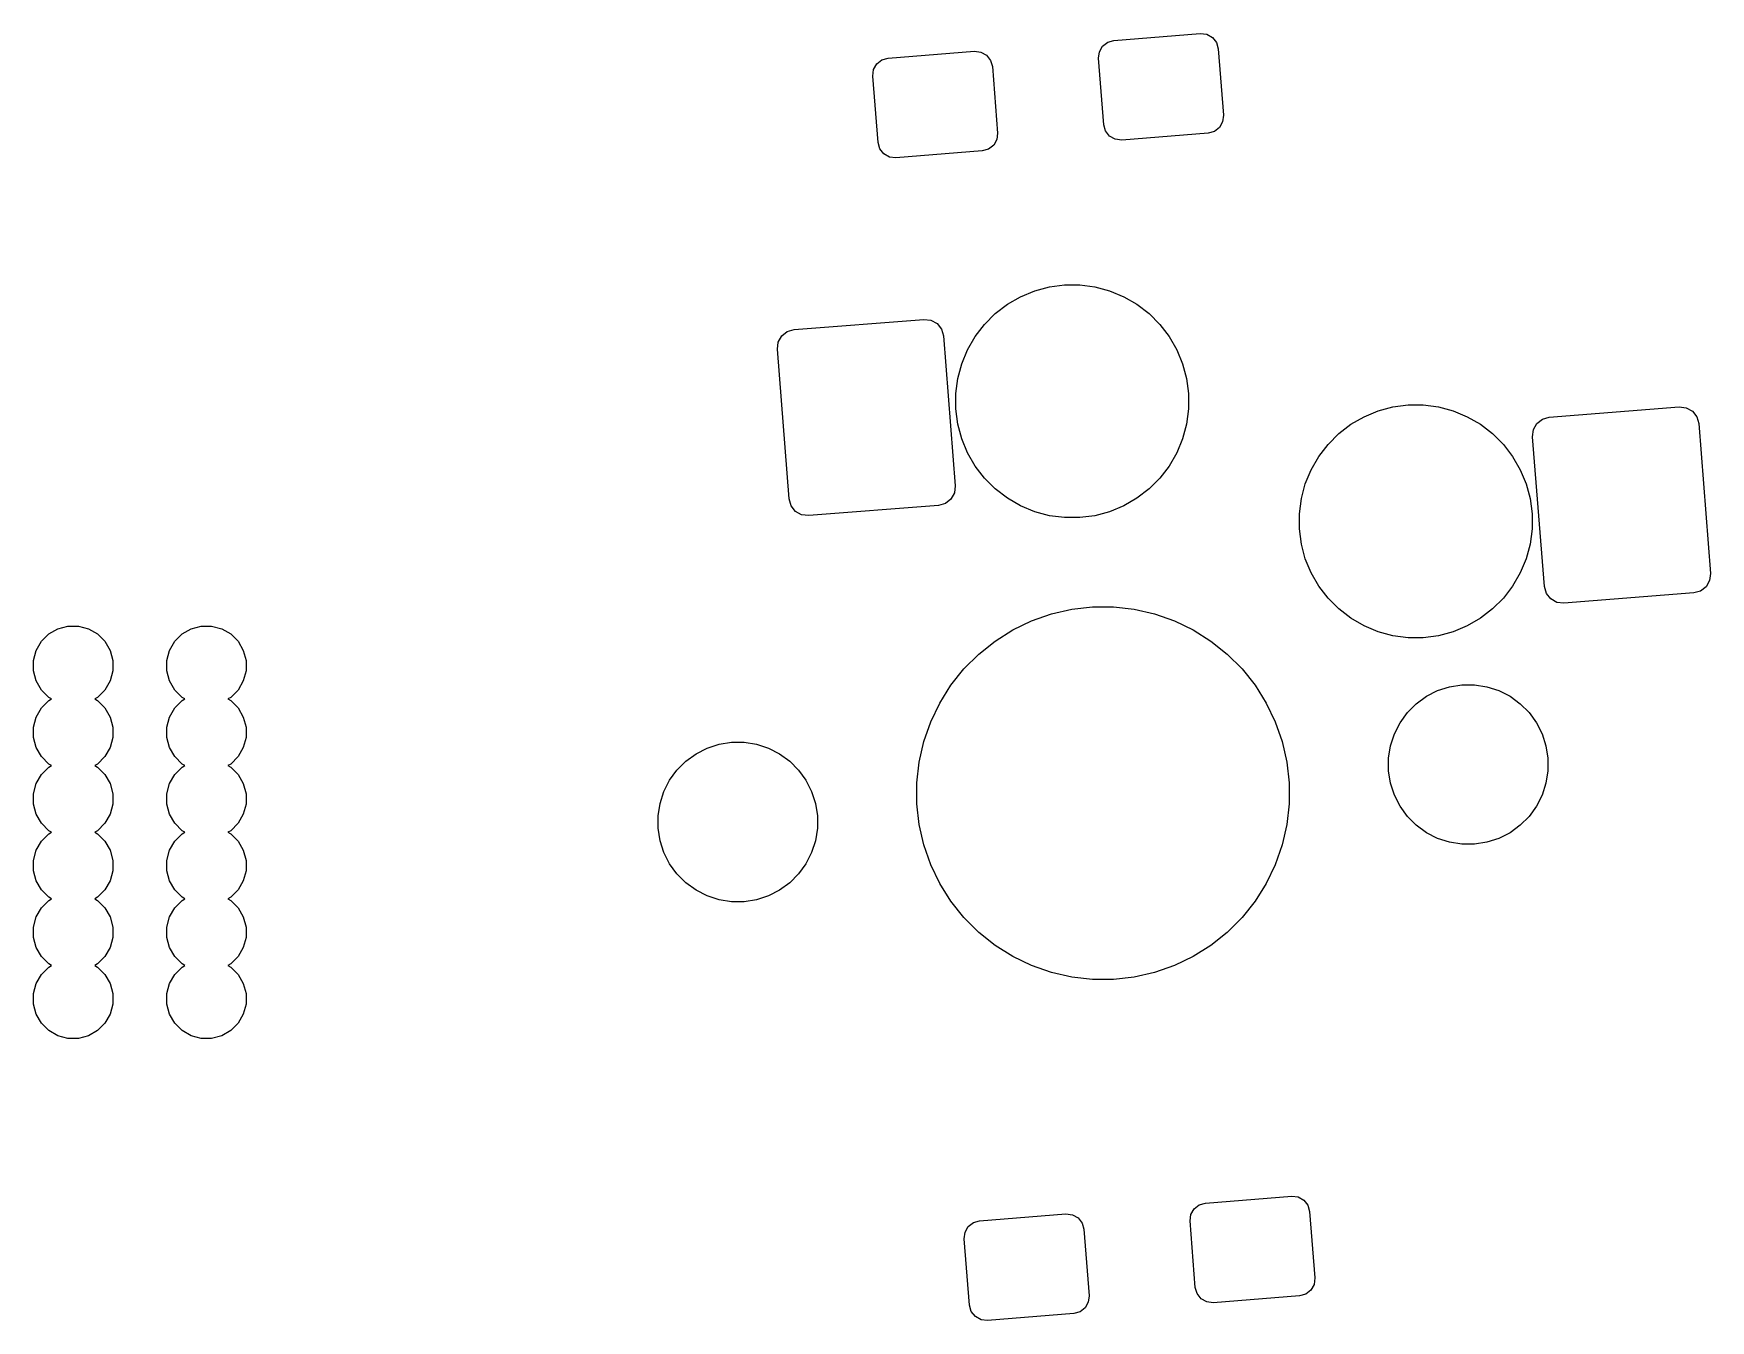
# Model space of a CAD drawing. Extents: x -173 to 103, y -39 to 59.
# Drawn here: x -16.06 to 9.12, y -7.91 to 11.4 of the extents above; entities that cross this region are included whole.
import ezdxf

# ---------------------------------------------------------------- set-up
doc = ezdxf.new("R2010")
doc.units = 0
doc.layers.add('BLACK', color=7, linetype='CONTINUOUS')

msp = doc.modelspace()

# ---------------------------------------------------------------- linework, layer by layer
at = {"layer": 'BLACK', "linetype": 'CONTINUOUS'}
for p, q in [((0.164097, 11.297702), (1.46009, 11.399698)), ((1.46009, 11.399698), (1.556959, 11.388233)), ((1.556959, 11.388233), (1.642067, 11.340571)), ((1.642067, 11.340571), (1.702456, 11.263967)), ((-3.225421, 11.030942), (-1.929428, 11.132938)), ((-1.929428, 11.132938), (-1.832559, 11.121473)), ((-1.832559, 11.121473), (-1.747451, 11.073811)), ((-0.065517, 11.028857), (-0.054052, 11.125727)), ((-0.054052, 11.125727), (-0.00639, 11.210835)), ((-0.00639, 11.210835), (0.070214, 11.271224)), ((0.070214, 11.271224), (0.164097, 11.297702)), ((1.702456, 11.263967), (1.728934, 11.170084)), ((1.728934, 11.170084), (1.807393, 10.173167)), ((-3.455035, 10.762097), (-3.44357, 10.858967)), ((-3.44357, 10.858967), (-3.395908, 10.944075)), ((-3.395908, 10.944075), (-3.319304, 11.004464)), ((-3.319304, 11.004464), (-3.225421, 11.030942)), ((-1.747451, 11.073811), (-1.687062, 10.997207)), ((-1.687062, 10.997207), (-1.660584, 10.903324)), ((-1.660584, 10.903324), (-1.582125, 9.906407)), ((0.012942, 10.03194), (-0.065517, 11.028857)), ((-3.376576, 9.76518), (-3.455035, 10.762097)), ((1.795928, 10.076297), (1.748266, 9.991189)), ((1.807393, 10.173167), (1.795928, 10.076297)), ((-1.582125, 9.906407), (-1.59359, 9.809537)), ((0.03942, 9.938057), (0.012942, 10.03194)), ((0.099809, 9.861453), (0.03942, 9.938057)), ((0.184917, 9.813791), (0.099809, 9.861453)), ((1.577779, 9.904322), (0.281786, 9.802326)), ((1.671662, 9.9308), (1.577779, 9.904322)), ((1.748266, 9.991189), (1.671662, 9.9308)), ((-3.350098, 9.671297), (-3.376576, 9.76518)), ((-3.289709, 9.594693), (-3.350098, 9.671297)), ((-3.204601, 9.547031), (-3.289709, 9.594693)), ((-1.811739, 9.637562), (-3.107732, 9.535566)), ((-1.717856, 9.66404), (-1.811739, 9.637562)), ((-1.641252, 9.724429), (-1.717856, 9.66404)), ((-1.59359, 9.809537), (-1.641252, 9.724429)), ((0.281786, 9.802326), (0.184917, 9.813791)), ((-3.107732, 9.535566), (-3.204601, 9.547031)), ((-1.025428, 7.53894), (-0.804317, 7.598186)), ((-0.804317, 7.598186), (-0.577364, 7.628065)), ((-0.577364, 7.628065), (-0.348454, 7.628065)), ((-0.348454, 7.628065), (-0.121501, 7.598186)), ((-0.121501, 7.598186), (0.09961, 7.53894)), ((-1.616764, 7.197532), (-1.435157, 7.336884)), ((-1.435157, 7.336884), (-1.236914, 7.451339)), ((-1.236914, 7.451339), (-1.025428, 7.53894)), ((0.09961, 7.53894), (0.311096, 7.451339)), ((0.311096, 7.451339), (0.509339, 7.336884)), ((0.509339, 7.336884), (0.690946, 7.197532)), ((-4.638439, 6.957519), (-2.687949, 7.111027)), ((-2.687949, 7.111027), (-2.582657, 7.098564)), ((-2.582657, 7.098564), (-2.490149, 7.046757)), ((-1.778629, 7.035667), (-1.616764, 7.197532)), ((0.690946, 7.197532), (0.852811, 7.035667)), ((-4.875559, 6.77059), (-4.823751, 6.863098)), ((-4.823751, 6.863098), (-4.740487, 6.92874)), ((-4.740487, 6.92874), (-4.638439, 6.957519)), ((-2.490149, 7.046757), (-2.424508, 6.963492)), ((-2.424508, 6.963492), (-2.395729, 6.861445)), ((-2.395729, 6.861445), (-2.218683, 4.61188)), ((-2.032436, 6.655817), (-1.917981, 6.85406)), ((-1.917981, 6.85406), (-1.778629, 7.035667)), ((0.852811, 7.035667), (0.992163, 6.85406)), ((0.992163, 6.85406), (1.106618, 6.655817)), ((-4.888021, 6.665298), (-4.875559, 6.77059)), ((-4.710975, 4.415733), (-4.888021, 6.665298)), ((-2.120037, 6.444331), (-2.032436, 6.655817)), ((1.106618, 6.655817), (1.194219, 6.444331)), ((-2.179283, 6.22322), (-2.120037, 6.444331)), ((1.194219, 6.444331), (1.253465, 6.22322)), ((-2.209162, 5.996267), (-2.179283, 6.22322)), ((1.253465, 6.22322), (1.283344, 5.996267)), ((-2.209162, 5.767357), (-2.209162, 5.996267)), ((1.283344, 5.996267), (1.283344, 5.767357)), ((4.131769, 5.738018), (4.35288, 5.797264)), ((4.35288, 5.797264), (4.579833, 5.827143)), ((4.579833, 5.827143), (4.808743, 5.827143)), ((4.808743, 5.827143), (5.035696, 5.797264)), ((5.035696, 5.797264), (5.256807, 5.738018)), ((6.699645, 5.643043), (8.650135, 5.796551)), ((8.650135, 5.796551), (8.755427, 5.784088)), ((-2.179283, 5.540404), (-2.209162, 5.767357)), ((-2.120037, 5.319293), (-2.179283, 5.540404)), ((1.253465, 5.540404), (1.194219, 5.319293)), ((1.283344, 5.767357), (1.253465, 5.540404)), ((3.72204, 5.535962), (3.920283, 5.650417)), ((3.920283, 5.650417), (4.131769, 5.738018)), ((5.256807, 5.738018), (5.468293, 5.650417)), ((5.468293, 5.650417), (5.666536, 5.535962)), ((6.462525, 5.456114), (6.514333, 5.548622)), ((6.514333, 5.548622), (6.597597, 5.614264)), ((6.597597, 5.614264), (6.699645, 5.643043)), ((8.755427, 5.784088), (8.847935, 5.732281)), ((8.847935, 5.732281), (8.913576, 5.649016)), ((8.913576, 5.649016), (8.942355, 5.546969)), ((8.942355, 5.546969), (9.119401, 3.297404)), ((-2.032436, 5.107807), (-2.120037, 5.319293)), ((1.194219, 5.319293), (1.106618, 5.107807)), ((3.378568, 5.234745), (3.540433, 5.39661)), ((3.540433, 5.39661), (3.72204, 5.535962)), ((5.666536, 5.535962), (5.848143, 5.39661)), ((5.848143, 5.39661), (6.010008, 5.234745)), ((6.450063, 5.350822), (6.462525, 5.456114)), ((6.627109, 3.101257), (6.450063, 5.350822)), ((-1.917981, 4.909564), (-2.032436, 5.107807)), ((1.106618, 5.107807), (0.992163, 4.909564)), ((3.124761, 4.854895), (3.239216, 5.053138)), ((3.239216, 5.053138), (3.378568, 5.234745)), ((6.010008, 5.234745), (6.14936, 5.053138)), ((6.14936, 5.053138), (6.263815, 4.854895)), ((-1.778629, 4.727957), (-1.917981, 4.909564)), ((0.992163, 4.909564), (0.852811, 4.727957)), ((3.03716, 4.643409), (3.124761, 4.854895)), ((6.263815, 4.854895), (6.351416, 4.643409)), ((-2.218683, 4.61188), (-2.231145, 4.506588)), ((-1.616764, 4.566092), (-1.778629, 4.727957)), ((-1.435157, 4.42674), (-1.616764, 4.566092)), ((0.690946, 4.566092), (0.509339, 4.42674)), ((0.852811, 4.727957), (0.690946, 4.566092)), ((2.977914, 4.422298), (3.03716, 4.643409)), ((6.351416, 4.643409), (6.410662, 4.422298)), ((-4.682196, 4.313686), (-4.710975, 4.415733)), ((-4.616555, 4.230421), (-4.682196, 4.313686)), ((-2.468265, 4.319659), (-4.418755, 4.166151)), ((-2.366217, 4.348438), (-2.468265, 4.319659)), ((-2.282953, 4.41408), (-2.366217, 4.348438)), ((-2.231145, 4.506588), (-2.282953, 4.41408)), ((-1.236914, 4.312285), (-1.435157, 4.42674)), ((-1.025428, 4.224684), (-1.236914, 4.312285)), ((0.311096, 4.312285), (0.09961, 4.224684)), ((0.509339, 4.42674), (0.311096, 4.312285)), ((2.948035, 4.195345), (2.977914, 4.422298)), ((6.410662, 4.422298), (6.440541, 4.195345)), ((-4.524047, 4.178614), (-4.616555, 4.230421)), ((-4.418755, 4.166151), (-4.524047, 4.178614)), ((-0.804317, 4.165438), (-1.025428, 4.224684)), ((-0.577364, 4.135559), (-0.804317, 4.165438)), ((-0.348454, 4.135559), (-0.577364, 4.135559)), ((-0.121501, 4.165438), (-0.348454, 4.135559)), ((0.09961, 4.224684), (-0.121501, 4.165438)), ((2.948035, 3.966435), (2.948035, 4.195345)), ((6.440541, 4.195345), (6.440541, 3.966435)), ((2.977914, 3.739482), (2.948035, 3.966435)), ((6.440541, 3.966435), (6.410662, 3.739482)), ((3.03716, 3.518371), (2.977914, 3.739482)), ((6.410662, 3.739482), (6.351416, 3.518371)), ((3.124761, 3.306885), (3.03716, 3.518371)), ((3.239216, 3.108642), (3.124761, 3.306885)), ((6.263815, 3.306885), (6.14936, 3.108642)), ((6.351416, 3.518371), (6.263815, 3.306885)), ((9.119401, 3.297404), (9.106939, 3.192112)), ((3.378568, 2.927035), (3.239216, 3.108642)), ((6.14936, 3.108642), (6.010008, 2.927035)), ((6.655888, 2.99921), (6.627109, 3.101257)), ((8.971867, 3.033962), (8.869819, 3.005183)), ((9.055131, 3.099604), (8.971867, 3.033962)), ((9.106939, 3.192112), (9.055131, 3.099604)), ((-0.469017, 2.760439), (-0.156997, 2.795595)), ((-0.156997, 2.795595), (0.156997, 2.795595)), ((0.156997, 2.795595), (0.469017, 2.760439)), ((3.540433, 2.76517), (3.378568, 2.927035)), ((6.010008, 2.927035), (5.848143, 2.76517)), ((6.721529, 2.915945), (6.655888, 2.99921)), ((6.814037, 2.864138), (6.721529, 2.915945)), ((6.919329, 2.851675), (6.814037, 2.864138)), ((8.869819, 3.005183), (6.919329, 2.851675)), ((-1.354413, 2.450626), (-1.071514, 2.586863)), ((-1.071514, 2.586863), (-0.775139, 2.690569)), ((-0.775139, 2.690569), (-0.469017, 2.760439)), ((0.469017, 2.760439), (0.775139, 2.690569)), ((0.775139, 2.690569), (1.071514, 2.586863)), ((1.071514, 2.586863), (1.354413, 2.450626)), ((3.72204, 2.625818), (3.540433, 2.76517)), ((3.920283, 2.511363), (3.72204, 2.625818)), ((5.666536, 2.625818), (5.468293, 2.511363)), ((5.848143, 2.76517), (5.666536, 2.625818)), ((-16.014907, 2.144368), (-15.936591, 2.280015)), ((-15.936591, 2.280015), (-15.825836, 2.39077)), ((-15.825836, 2.39077), (-15.690189, 2.469086)), ((-15.690189, 2.469086), (-15.538895, 2.509625)), ((-15.538895, 2.509625), (-15.382263, 2.509625)), ((-15.382263, 2.509625), (-15.230969, 2.469086)), ((-15.230969, 2.469086), (-15.095322, 2.39077)), ((-15.095322, 2.39077), (-14.984567, 2.280015)), ((-14.984567, 2.280015), (-14.906251, 2.144368)), ((-14.014953, 2.144253), (-13.936637, 2.2799)), ((-13.936637, 2.2799), (-13.825882, 2.390655)), ((-13.825882, 2.390655), (-13.690235, 2.468971)), ((-13.690235, 2.468971), (-13.538941, 2.50951)), ((-13.538941, 2.50951), (-13.382309, 2.50951)), ((-13.382309, 2.50951), (-13.231015, 2.468971)), ((-13.231015, 2.468971), (-13.095368, 2.390655)), ((-13.095368, 2.390655), (-12.984613, 2.2799)), ((-12.984613, 2.2799), (-12.906297, 2.144253)), ((-1.86577, 2.087798), (-1.62028, 2.28357)), ((-1.62028, 2.28357), (-1.354413, 2.450626)), ((1.354413, 2.450626), (1.62028, 2.28357)), ((1.62028, 2.28357), (1.86577, 2.087798)), ((4.131769, 2.423762), (3.920283, 2.511363)), ((4.35288, 2.364516), (4.131769, 2.423762)), ((4.579833, 2.334637), (4.35288, 2.364516)), ((4.808743, 2.334637), (4.579833, 2.334637)), ((5.035696, 2.364516), (4.808743, 2.334637)), ((5.256807, 2.423762), (5.035696, 2.364516)), ((5.468293, 2.511363), (5.256807, 2.423762)), ((-16.055446, 1.993074), (-16.014907, 2.144368)), ((-14.906251, 2.144368), (-14.865712, 1.993074)), ((-14.055492, 1.992959), (-14.014953, 2.144253)), ((-12.906297, 2.144253), (-12.865758, 1.992959)), ((-2.087798, 1.86577), (-1.86577, 2.087798)), ((1.86577, 2.087798), (2.087798, 1.86577)), ((-16.055446, 1.836442), (-16.055446, 1.993074)), ((-16.014907, 1.685148), (-16.055446, 1.836442)), ((-14.865712, 1.836442), (-14.906251, 1.685148)), ((-14.865712, 1.993074), (-14.865712, 1.836442)), ((-14.055492, 1.836327), (-14.055492, 1.992959)), ((-14.014953, 1.685033), (-14.055492, 1.836327)), ((-12.865758, 1.836327), (-12.906297, 1.685033)), ((-12.865758, 1.992959), (-12.865758, 1.836327)), ((-2.28357, 1.62028), (-2.087798, 1.86577)), ((2.087798, 1.86577), (2.28357, 1.62028)), ((-15.936591, 1.549501), (-16.014907, 1.685148)), ((-15.825836, 1.438746), (-15.936591, 1.549501)), ((-14.984567, 1.549501), (-15.095322, 1.438746)), ((-14.906251, 1.685148), (-14.984567, 1.549501)), ((-13.936637, 1.549386), (-14.014953, 1.685033)), ((-13.825882, 1.438631), (-13.936637, 1.549386)), ((-12.984613, 1.549386), (-13.095368, 1.438631)), ((-12.906297, 1.685033), (-12.984613, 1.549386)), ((-2.450626, 1.354413), (-2.28357, 1.62028)), ((2.28357, 1.62028), (2.450626, 1.354413)), ((4.856047, 1.454693), (5.023825, 1.54018)), ((5.023825, 1.54018), (5.202911, 1.598369)), ((5.202911, 1.598369), (5.388894, 1.627826)), ((5.388894, 1.627826), (5.577196, 1.627826)), ((5.577196, 1.627826), (5.763179, 1.598369)), ((5.763179, 1.598369), (5.942265, 1.54018)), ((5.942265, 1.54018), (6.110043, 1.454693)), ((-16.014907, 1.144368), (-15.936591, 1.280015)), ((-15.936591, 1.280015), (-15.825836, 1.39077)), ((-15.784287, 1.414758), (-15.825836, 1.438746)), ((-15.825836, 1.39077), (-15.784287, 1.414758)), ((-15.095322, 1.438746), (-15.13687, 1.414758)), ((-15.13687, 1.414758), (-15.095322, 1.39077)), ((-15.095322, 1.39077), (-14.984567, 1.280015)), ((-14.984567, 1.280015), (-14.906251, 1.144368)), ((-14.014953, 1.144253), (-13.936637, 1.2799)), ((-13.936637, 1.2799), (-13.825882, 1.390655)), ((-13.784333, 1.414643), (-13.825882, 1.438631)), ((-13.825882, 1.390655), (-13.784333, 1.414643)), ((-13.095368, 1.438631), (-13.136916, 1.414643)), ((-13.136916, 1.414643), (-13.095368, 1.390655)), ((-13.095368, 1.390655), (-12.984613, 1.2799)), ((-12.984613, 1.2799), (-12.906297, 1.144253)), ((-2.586863, 1.071514), (-2.450626, 1.354413)), ((2.450626, 1.354413), (2.586863, 1.071514)), ((4.570558, 1.210863), (4.703707, 1.344012)), ((4.703707, 1.344012), (4.856047, 1.454693)), ((6.110043, 1.454693), (6.262383, 1.344012)), ((6.262383, 1.344012), (6.395532, 1.210863)), ((-16.055446, 0.993074), (-16.014907, 1.144368)), ((-14.906251, 1.144368), (-14.865712, 0.993074)), ((-14.055492, 0.992959), (-14.014953, 1.144253)), ((-12.906297, 1.144253), (-12.865758, 0.992959)), ((-2.690569, 0.775139), (-2.586863, 1.071514)), ((2.586863, 1.071514), (2.690569, 0.775139)), ((4.37439, 0.890745), (4.459877, 1.058523)), ((4.459877, 1.058523), (4.570558, 1.210863)), ((6.395532, 1.210863), (6.506213, 1.058523)), ((6.506213, 1.058523), (6.5917, 0.890745)), ((-16.055446, 0.836442), (-16.055446, 0.993074)), ((-16.014907, 0.685148), (-16.055446, 0.836442)), ((-14.865712, 0.836442), (-14.906251, 0.685148)), ((-14.865712, 0.993074), (-14.865712, 0.836442)), ((-14.055492, 0.836327), (-14.055492, 0.992959)), ((-14.014953, 0.685033), (-14.055492, 0.836327)), ((-12.865758, 0.836327), (-12.906297, 0.685033)), ((-12.865758, 0.992959), (-12.865758, 0.836327)), ((-5.763179, 0.735319), (-5.577196, 0.764776)), ((-5.577196, 0.764776), (-5.388894, 0.764776)), ((-5.388894, 0.764776), (-5.202911, 0.735319)), ((-2.760439, 0.469017), (-2.690569, 0.775139)), ((2.690569, 0.775139), (2.760439, 0.469017)), ((4.316201, 0.711659), (4.37439, 0.890745)), ((6.5917, 0.890745), (6.649889, 0.711659)), ((-15.936591, 0.549501), (-16.014907, 0.685148)), ((-15.825836, 0.438746), (-15.936591, 0.549501)), ((-14.984567, 0.549501), (-15.095322, 0.438746)), ((-14.906251, 0.685148), (-14.984567, 0.549501)), ((-13.936637, 0.549386), (-14.014953, 0.685033)), ((-13.825882, 0.438631), (-13.936637, 0.549386)), ((-12.984613, 0.549386), (-13.095368, 0.438631)), ((-12.906297, 0.685033), (-12.984613, 0.549386)), ((-6.262383, 0.480962), (-6.110043, 0.591643)), ((-6.110043, 0.591643), (-5.942265, 0.67713)), ((-5.942265, 0.67713), (-5.763179, 0.735319)), ((-5.202911, 0.735319), (-5.023825, 0.67713)), ((-5.023825, 0.67713), (-4.856047, 0.591643)), ((-4.856047, 0.591643), (-4.703707, 0.480962)), ((4.286744, 0.525676), (4.316201, 0.711659)), ((4.286744, 0.337374), (4.286744, 0.525676)), ((6.649889, 0.711659), (6.679346, 0.525676)), ((6.679346, 0.525676), (6.679346, 0.337374)), ((-16.014907, 0.144368), (-15.936591, 0.280015)), ((-15.936591, 0.280015), (-15.825836, 0.39077)), ((-15.784287, 0.414758), (-15.825836, 0.438746)), ((-15.825836, 0.39077), (-15.784287, 0.414758)), ((-15.095322, 0.438746), (-15.13687, 0.414758)), ((-15.13687, 0.414758), (-15.095322, 0.39077)), ((-15.095322, 0.39077), (-14.984567, 0.280015)), ((-14.984567, 0.280015), (-14.906251, 0.144368)), ((-14.014953, 0.144253), (-13.936637, 0.2799)), ((-13.936637, 0.2799), (-13.825882, 0.390655)), ((-13.784333, 0.414643), (-13.825882, 0.438631)), ((-13.825882, 0.390655), (-13.784333, 0.414643)), ((-13.095368, 0.438631), (-13.136916, 0.414643)), ((-13.136916, 0.414643), (-13.095368, 0.390655)), ((-13.095368, 0.390655), (-12.984613, 0.2799)), ((-12.984613, 0.2799), (-12.906297, 0.144253)), ((-6.506213, 0.195473), (-6.395532, 0.347813)), ((-6.395532, 0.347813), (-6.262383, 0.480962)), ((-4.703707, 0.480962), (-4.570558, 0.347813)), ((-4.570558, 0.347813), (-4.459877, 0.195473)), ((-2.795595, 0.156997), (-2.760439, 0.469017)), ((2.760439, 0.469017), (2.795595, 0.156997)), ((4.316201, 0.151391), (4.286744, 0.337374)), ((6.679346, 0.337374), (6.649889, 0.151391)), ((-16.055446, -0.006926), (-16.014907, 0.144368)), ((-14.906251, 0.144368), (-14.865712, -0.006926)), ((-14.055492, -0.007041), (-14.014953, 0.144253)), ((-12.906297, 0.144253), (-12.865758, -0.007041)), ((-6.649889, -0.151391), (-6.5917, 0.027695)), ((-6.5917, 0.027695), (-6.506213, 0.195473)), ((-4.459877, 0.195473), (-4.37439, 0.027695)), ((-4.37439, 0.027695), (-4.316201, -0.151391)), ((-2.795595, -0.156997), (-2.795595, 0.156997)), ((2.795595, 0.156997), (2.795595, -0.156997)), ((4.37439, -0.027695), (4.316201, 0.151391)), ((6.649889, 0.151391), (6.5917, -0.027695)), ((-16.055446, -0.163558), (-16.055446, -0.006926)), ((-16.014907, -0.314852), (-16.055446, -0.163558)), ((-14.865712, -0.163558), (-14.906251, -0.314852)), ((-14.865712, -0.006926), (-14.865712, -0.163558)), ((-14.055492, -0.163673), (-14.055492, -0.007041)), ((-14.014953, -0.314967), (-14.055492, -0.163673)), ((-12.865758, -0.163673), (-12.906297, -0.314967)), ((-12.865758, -0.007041), (-12.865758, -0.163673)), ((-6.679346, -0.337374), (-6.649889, -0.151391)), ((-4.316201, -0.151391), (-4.286744, -0.337374)), ((-2.760439, -0.469017), (-2.795595, -0.156997)), ((2.795595, -0.156997), (2.760439, -0.469017)), ((4.459877, -0.195473), (4.37439, -0.027695)), ((4.570558, -0.347813), (4.459877, -0.195473)), ((6.506213, -0.195473), (6.395532, -0.347813)), ((6.5917, -0.027695), (6.506213, -0.195473)), ((-15.936591, -0.450499), (-16.014907, -0.314852)), ((-15.825836, -0.561254), (-15.936591, -0.450499)), ((-14.984567, -0.450499), (-15.095322, -0.561254)), ((-14.906251, -0.314852), (-14.984567, -0.450499)), ((-13.936637, -0.450614), (-14.014953, -0.314967)), ((-13.825882, -0.561369), (-13.936637, -0.450614)), ((-12.984613, -0.450614), (-13.095368, -0.561369)), ((-12.906297, -0.314967), (-12.984613, -0.450614)), ((-6.679346, -0.525676), (-6.679346, -0.337374)), ((-4.286744, -0.337374), (-4.286744, -0.525676)), ((-2.690569, -0.775139), (-2.760439, -0.469017)), ((2.760439, -0.469017), (2.690569, -0.775139)), ((4.703707, -0.480962), (4.570558, -0.347813)), ((4.856047, -0.591643), (4.703707, -0.480962)), ((6.262383, -0.480962), (6.110043, -0.591643)), ((6.395532, -0.347813), (6.262383, -0.480962)), ((-16.014907, -0.855632), (-15.936591, -0.719985)), ((-15.936591, -0.719985), (-15.825836, -0.60923)), ((-15.784287, -0.585242), (-15.825836, -0.561254)), ((-15.825836, -0.60923), (-15.784287, -0.585242)), ((-15.095322, -0.561254), (-15.13687, -0.585242)), ((-15.13687, -0.585242), (-15.095322, -0.60923)), ((-15.095322, -0.60923), (-14.984567, -0.719985)), ((-14.984567, -0.719985), (-14.906251, -0.855632)), ((-14.014953, -0.855747), (-13.936637, -0.7201)), ((-13.936637, -0.7201), (-13.825882, -0.609345)), ((-13.784333, -0.585357), (-13.825882, -0.561369)), ((-13.825882, -0.609345), (-13.784333, -0.585357)), ((-13.095368, -0.561369), (-13.136916, -0.585357)), ((-13.136916, -0.585357), (-13.095368, -0.609345)), ((-13.095368, -0.609345), (-12.984613, -0.7201)), ((-12.984613, -0.7201), (-12.906297, -0.855747)), ((-6.649889, -0.711659), (-6.679346, -0.525676)), ((-6.5917, -0.890745), (-6.649889, -0.711659)), ((-4.316201, -0.711659), (-4.37439, -0.890745)), ((-4.286744, -0.525676), (-4.316201, -0.711659)), ((5.023825, -0.67713), (4.856047, -0.591643)), ((5.202911, -0.735319), (5.023825, -0.67713)), ((5.388894, -0.764776), (5.202911, -0.735319)), ((5.763179, -0.735319), (5.577196, -0.764776)), ((5.942265, -0.67713), (5.763179, -0.735319)), ((6.110043, -0.591643), (5.942265, -0.67713)), ((-16.055446, -1.006926), (-16.014907, -0.855632)), ((-16.055446, -1.163558), (-16.055446, -1.006926)), ((-14.906251, -0.855632), (-14.865712, -1.006926)), ((-14.865712, -1.006926), (-14.865712, -1.163558)), ((-14.055492, -1.007041), (-14.014953, -0.855747)), ((-12.906297, -0.855747), (-12.865758, -1.007041)), ((-6.506213, -1.058523), (-6.5917, -0.890745)), ((-4.37439, -0.890745), (-4.459877, -1.058523)), ((-2.586863, -1.071514), (-2.690569, -0.775139)), ((2.690569, -0.775139), (2.586863, -1.071514)), ((5.577196, -0.764776), (5.388894, -0.764776)), ((-16.014907, -1.314852), (-16.055446, -1.163558)), ((-14.865712, -1.163558), (-14.906251, -1.314852)), ((-14.055492, -1.163673), (-14.055492, -1.007041)), ((-14.014953, -1.314967), (-14.055492, -1.163673)), ((-12.865758, -1.163673), (-12.906297, -1.314967)), ((-12.865758, -1.007041), (-12.865758, -1.163673)), ((-6.395532, -1.210863), (-6.506213, -1.058523)), ((-6.262383, -1.344012), (-6.395532, -1.210863)), ((-4.570558, -1.210863), (-4.703707, -1.344012)), ((-4.459877, -1.058523), (-4.570558, -1.210863)), ((-2.450626, -1.354413), (-2.586863, -1.071514)), ((2.586863, -1.071514), (2.450626, -1.354413)), ((-15.936591, -1.450499), (-16.014907, -1.314852)), ((-15.825836, -1.561254), (-15.936591, -1.450499)), ((-14.984567, -1.450499), (-15.095322, -1.561254)), ((-14.906251, -1.314852), (-14.984567, -1.450499)), ((-13.936637, -1.450614), (-14.014953, -1.314967)), ((-13.825882, -1.561369), (-13.936637, -1.450614)), ((-12.984613, -1.450614), (-13.095368, -1.561369)), ((-12.906297, -1.314967), (-12.984613, -1.450614)), ((-6.110043, -1.454693), (-6.262383, -1.344012)), ((-5.942265, -1.54018), (-6.110043, -1.454693)), ((-4.856047, -1.454693), (-5.023825, -1.54018)), ((-4.703707, -1.344012), (-4.856047, -1.454693)), ((-2.28357, -1.62028), (-2.450626, -1.354413)), ((2.450626, -1.354413), (2.28357, -1.62028)), ((-16.014907, -1.855632), (-15.936591, -1.719985)), ((-15.936591, -1.719985), (-15.825836, -1.60923)), ((-15.784287, -1.585242), (-15.825836, -1.561254)), ((-15.825836, -1.60923), (-15.784287, -1.585242)), ((-15.095322, -1.561254), (-15.13687, -1.585242)), ((-15.13687, -1.585242), (-15.095322, -1.60923)), ((-15.095322, -1.60923), (-14.984567, -1.719985)), ((-14.984567, -1.719985), (-14.906251, -1.855632)), ((-14.014953, -1.855747), (-13.936637, -1.7201)), ((-13.936637, -1.7201), (-13.825882, -1.609345)), ((-13.784333, -1.585357), (-13.825882, -1.561369)), ((-13.825882, -1.609345), (-13.784333, -1.585357)), ((-13.095368, -1.561369), (-13.136916, -1.585357)), ((-13.136916, -1.585357), (-13.095368, -1.609345)), ((-13.095368, -1.609345), (-12.984613, -1.7201)), ((-12.984613, -1.7201), (-12.906297, -1.855747)), ((-5.763179, -1.598369), (-5.942265, -1.54018)), ((-5.577196, -1.627826), (-5.763179, -1.598369)), ((-5.388894, -1.627826), (-5.577196, -1.627826)), ((-5.202911, -1.598369), (-5.388894, -1.627826)), ((-5.023825, -1.54018), (-5.202911, -1.598369)), ((-2.087798, -1.86577), (-2.28357, -1.62028)), ((2.28357, -1.62028), (2.087798, -1.86577)), ((-16.055446, -2.006926), (-16.014907, -1.855632)), ((-16.055446, -2.163558), (-16.055446, -2.006926)), ((-14.906251, -1.855632), (-14.865712, -2.006926)), ((-14.865712, -2.006926), (-14.865712, -2.163558)), ((-14.055492, -2.007041), (-14.014953, -1.855747)), ((-14.055492, -2.163673), (-14.055492, -2.007041)), ((-12.906297, -1.855747), (-12.865758, -2.007041)), ((-12.865758, -2.007041), (-12.865758, -2.163673)), ((-1.86577, -2.087798), (-2.087798, -1.86577)), ((2.087798, -1.86577), (1.86577, -2.087798)), ((-16.014907, -2.314852), (-16.055446, -2.163558)), ((-14.865712, -2.163558), (-14.906251, -2.314852)), ((-14.014953, -2.314967), (-14.055492, -2.163673)), ((-12.865758, -2.163673), (-12.906297, -2.314967)), ((-1.62028, -2.28357), (-1.86577, -2.087798)), ((1.86577, -2.087798), (1.62028, -2.28357)), ((-15.936591, -2.450499), (-16.014907, -2.314852)), ((-15.825836, -2.561254), (-15.936591, -2.450499)), ((-14.984567, -2.450499), (-15.095322, -2.561254)), ((-14.906251, -2.314852), (-14.984567, -2.450499)), ((-13.936637, -2.450614), (-14.014953, -2.314967)), ((-13.825882, -2.561369), (-13.936637, -2.450614)), ((-12.984613, -2.450614), (-13.095368, -2.561369)), ((-12.906297, -2.314967), (-12.984613, -2.450614)), ((-1.354413, -2.450626), (-1.62028, -2.28357)), ((-1.071514, -2.586863), (-1.354413, -2.450626)), ((1.354413, -2.450626), (1.071514, -2.586863)), ((1.62028, -2.28357), (1.354413, -2.450626)), ((-16.014907, -2.855632), (-15.936591, -2.719985)), ((-15.936591, -2.719985), (-15.825836, -2.60923)), ((-15.784287, -2.585242), (-15.825836, -2.561254)), ((-15.825836, -2.60923), (-15.784287, -2.585242)), ((-15.095322, -2.561254), (-15.13687, -2.585242)), ((-15.13687, -2.585242), (-15.095322, -2.60923)), ((-15.095322, -2.60923), (-14.984567, -2.719985)), ((-14.984567, -2.719985), (-14.906251, -2.855632)), ((-14.014953, -2.855747), (-13.936637, -2.7201)), ((-13.936637, -2.7201), (-13.825882, -2.609345)), ((-13.784333, -2.585357), (-13.825882, -2.561369)), ((-13.825882, -2.609345), (-13.784333, -2.585357)), ((-13.095368, -2.561369), (-13.136916, -2.585357)), ((-13.136916, -2.585357), (-13.095368, -2.609345)), ((-13.095368, -2.609345), (-12.984613, -2.7201)), ((-12.984613, -2.7201), (-12.906297, -2.855747)), ((-0.775139, -2.690569), (-1.071514, -2.586863)), ((-0.469017, -2.760439), (-0.775139, -2.690569)), ((-0.156997, -2.795595), (-0.469017, -2.760439)), ((0.469017, -2.760439), (0.156997, -2.795595)), ((0.775139, -2.690569), (0.469017, -2.760439)), ((1.071514, -2.586863), (0.775139, -2.690569)), ((-16.055446, -3.006926), (-16.014907, -2.855632)), ((-16.055446, -3.163558), (-16.055446, -3.006926)), ((-14.906251, -2.855632), (-14.865712, -3.006926)), ((-14.865712, -3.006926), (-14.865712, -3.163558)), ((-14.055492, -3.007041), (-14.014953, -2.855747)), ((-14.055492, -3.163673), (-14.055492, -3.007041)), ((-12.906297, -2.855747), (-12.865758, -3.007041)), ((-12.865758, -3.007041), (-12.865758, -3.163673)), ((0.156997, -2.795595), (-0.156997, -2.795595)), ((-16.014907, -3.314852), (-16.055446, -3.163558)), ((-14.865712, -3.163558), (-14.906251, -3.314852)), ((-14.014953, -3.314967), (-14.055492, -3.163673)), ((-12.865758, -3.163673), (-12.906297, -3.314967)), ((-15.936591, -3.450499), (-16.014907, -3.314852)), ((-15.825836, -3.561254), (-15.936591, -3.450499)), ((-14.984567, -3.450499), (-15.095322, -3.561254)), ((-14.906251, -3.314852), (-14.984567, -3.450499)), ((-13.936637, -3.450614), (-14.014953, -3.314967)), ((-13.825882, -3.561369), (-13.936637, -3.450614)), ((-12.984613, -3.450614), (-13.095368, -3.561369)), ((-12.906297, -3.314967), (-12.984613, -3.450614)), ((-15.690189, -3.63957), (-15.825836, -3.561254)), ((-15.538895, -3.680109), (-15.690189, -3.63957)), ((-15.382263, -3.680109), (-15.538895, -3.680109)), ((-15.230969, -3.63957), (-15.382263, -3.680109)), ((-15.095322, -3.561254), (-15.230969, -3.63957)), ((-13.690235, -3.639685), (-13.825882, -3.561369)), ((-13.538941, -3.680224), (-13.690235, -3.639685)), ((-13.382309, -3.680224), (-13.538941, -3.680224)), ((-13.231015, -3.639685), (-13.382309, -3.680224)), ((-13.095368, -3.561369), (-13.231015, -3.639685)), ((1.318989, -6.320326), (1.366651, -6.235218)), ((1.366651, -6.235218), (1.443255, -6.174829)), ((1.443255, -6.174829), (1.537138, -6.148351)), ((1.537138, -6.148351), (2.833131, -6.046355)), ((2.833131, -6.046355), (2.93, -6.05782)), ((2.93, -6.05782), (3.015108, -6.105482)), ((3.015108, -6.105482), (3.075497, -6.182086)), ((3.075497, -6.182086), (3.101975, -6.275969)), ((3.101975, -6.275969), (3.180434, -7.272886)), ((-2.070529, -6.587086), (-2.022867, -6.501978)), ((-2.022867, -6.501978), (-1.946263, -6.441589)), ((-1.946263, -6.441589), (-1.85238, -6.415111)), ((-1.85238, -6.415111), (-0.556387, -6.313115)), ((-0.556387, -6.313115), (-0.459518, -6.32458)), ((-0.459518, -6.32458), (-0.37441, -6.372242)), ((-0.37441, -6.372242), (-0.314021, -6.448846)), ((-0.314021, -6.448846), (-0.287543, -6.542729)), ((-0.287543, -6.542729), (-0.209084, -7.539646)), ((1.307524, -6.417196), (1.318989, -6.320326)), ((1.385983, -7.414113), (1.307524, -6.417196)), ((-2.081994, -6.683956), (-2.070529, -6.587086)), ((-2.003535, -7.680873), (-2.081994, -6.683956)), ((3.180434, -7.272886), (3.168969, -7.369756)), ((-0.209084, -7.539646), (-0.220549, -7.636516)), ((1.412461, -7.507996), (1.385983, -7.414113)), ((1.47285, -7.5846), (1.412461, -7.507996)), ((2.95082, -7.541731), (1.654827, -7.643727)), ((3.044703, -7.515253), (2.95082, -7.541731)), ((3.121307, -7.454864), (3.044703, -7.515253)), ((3.168969, -7.369756), (3.121307, -7.454864)), ((-1.977057, -7.774756), (-2.003535, -7.680873)), ((-1.916668, -7.85136), (-1.977057, -7.774756)), ((-0.344815, -7.782013), (-0.438698, -7.808491)), ((-0.268211, -7.721624), (-0.344815, -7.782013)), ((-0.220549, -7.636516), (-0.268211, -7.721624)), ((1.557958, -7.632262), (1.47285, -7.5846)), ((1.654827, -7.643727), (1.557958, -7.632262)), ((-1.83156, -7.899022), (-1.916668, -7.85136)), ((-1.734691, -7.910487), (-1.83156, -7.899022)), ((-0.438698, -7.808491), (-1.734691, -7.910487))]:
    msp.add_line(p, q, dxfattribs=at)

doc.saveas('drawing.dxf')
